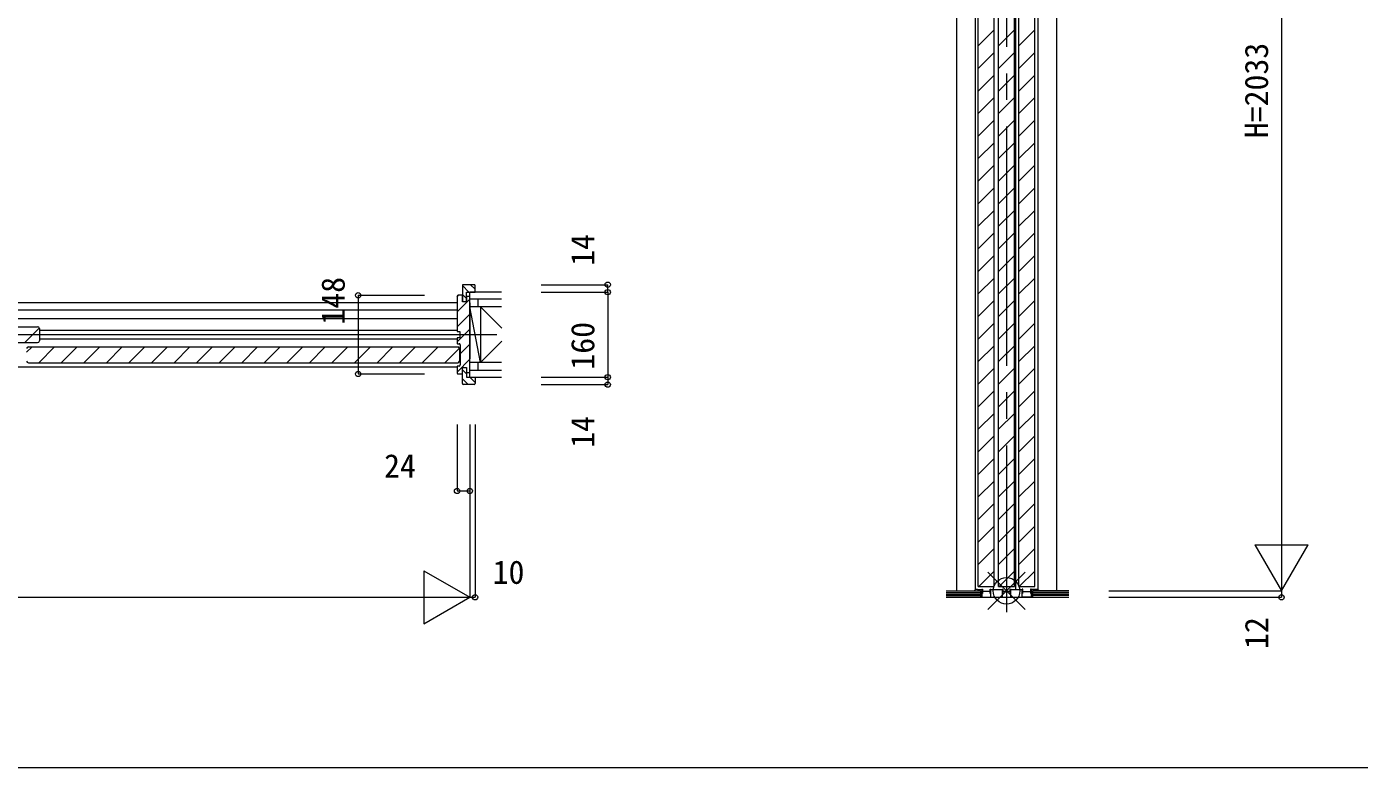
# Model space of a CAD drawing. Units: millimetres, scale not verified. Extents: x -14340 to 14341, y -10000 to 10000.
# Drawn here: x -11854 to -9348, y -10000 to -8607 of the extents above; entities that cross this region are included whole.
import ezdxf
from ezdxf.enums import TextEntityAlignment as Align

# ---------------------------------------------------------------- set-up
doc = ezdxf.new("R2010")
doc.units = ezdxf.units.MM
doc.header["$LTSCALE"] = 50
doc.linetypes.add('CHAIN2', pattern=[12, 9, -1, 1, -1])
for name, color, linetype, lineweight in [('0-0_0', 7, 'Continuous', 9), ('0-2_YKK_ZWAK', 7, 'Continuous', 9), ('0-3_YKK_11', 4, 'Continuous', 18), ('0-4_YKK_12', 4, 'Continuous', 18), ('0-5_YKK_13', 1, 'Continuous', 18), ('0-6_YKK_D', 2, 'Continuous', 18)]:
    doc.layers.add(name, color=color, linetype=linetype, lineweight=lineweight)
doc.styles.add('ＭＳ ゴシック', font='')
doc.styles.get('ＭＳ ゴシック').set_extended_font_data('MS Gothic')

msp = doc.modelspace()

# ---------------------------------------------------------------- linework, layer by layer
at = {"layer": '0-0_0'}
msp.add_line((-14340.01, -10000), (14341.01, -10000), dxfattribs=at)
at = {"layer": '0-2_YKK_ZWAK', "linetype": 'CHAIN2'}
msp.add_line((-10011.2, -7594.43), (-10011.2, -9707.95), dxfattribs=at)
at = {"layer": '0-2_YKK_ZWAK'}
for p, q in [((-10961.23, -9106), (-11020.69, -9106)), ((-11020.69, -9118.5), (-11020.69, -9106)), ((-11020.69, -9118.5), (-10961.23, -9118.5)), ((-11005.69, -9118.5), (-11005.69, -9133.5)), ((-11020.69, -9126.18), (-11020.69, -9231.18)), ((-10961.23, -9133.5), (-11020.69, -9133.5)), ((-11000.69, -9238.5), (-11020.69, -9133.5)), ((-11000.69, -9133.5), (-11000.69, -9238.5)), ((-10960.69, -9173.5), (-11000.69, -9133.5)), ((-13547.4, -9186), (-10969.84, -9186)), ((-10960.69, -9198.5), (-11000.69, -9238.5)), ((-10961.23, -9238.5), (-11020.69, -9238.5)), ((-11005.69, -9238.5), (-11005.69, -9253.5)), ((-10961.23, -9253.5), (-11020.69, -9253.5)), ((-11020.69, -9266), (-11020.69, -9253.5)), ((-11020.69, -9266), (-10961.23, -9266)), ((-10124.54, -9668), (-10060.11, -9668)), ((-10124.54, -9671), (-10060.2, -9671)), ((-10124.54, -9674), (-10060.2, -9674)), ((-10060.2, -9668), (-10060.2, -9680)), ((-10060.2, -9668), (-10060.2, -9680)), ((-9962.2, -9668), (-9962.2, -9680)), ((-9894.02, -9668), (-9962.2, -9668)), ((-9962.2, -9668), (-9962.2, -9680)), ((-9894.02, -9671), (-9962.2, -9671)), ((-9894.02, -9674), (-9962.2, -9674)), ((-10124.54, -9677), (-10060.2, -9677)), ((-10124.54, -9680), (-9894.02, -9680)), ((-9894.02, -9677), (-9962.2, -9677))]:
    msp.add_line(p, q, dxfattribs=at)
at = {"layer": '0-3_YKK_11'}
for p, q in [((-10070.2, -7674.38), (-10070.2, -9666.27)), ((-10064.2, -9660), (-10064.2, -7685)), ((-10034.2, -9660), (-10034.2, -7685)), ((-10034.2, -9660), (-10034.2, -7685)), ((-10026.2, -9660), (-10026.2, -7685)), ((-9996.2, -9660), (-9996.2, -7685)), ((-9996.2, -9660), (-9996.2, -7685)), ((-9994.2, -7674.38), (-9994.2, -9665)), ((-9988.2, -9660), (-9988.2, -7685)), ((-9958.2, -9660), (-9958.2, -7685)), ((-9952.2, -7674.38), (-9952.2, -9666.27)), ((-10064.2, -8642.8), (-10034.2, -8612.8)), ((-10026.2, -8642.8), (-9996.2, -8612.8)), ((-9988.2, -8642.8), (-9958.2, -8612.8)), ((-10064.2, -8685.22), (-10034.2, -8655.22)), ((-10026.2, -8685.22), (-9996.2, -8655.22)), ((-9988.2, -8685.22), (-9958.2, -8655.22)), ((-10064.2, -8727.65), (-10034.2, -8697.65)), ((-10026.2, -8727.65), (-9996.2, -8697.65)), ((-9988.2, -8727.65), (-9958.2, -8697.65)), ((-10064.2, -8770.08), (-10034.2, -8740.08)), ((-10026.2, -8770.08), (-9996.2, -8740.08)), ((-9988.2, -8770.08), (-9958.2, -8740.08)), ((-10064.2, -8812.5), (-10034.2, -8782.5)), ((-10026.2, -8812.5), (-9996.2, -8782.5)), ((-9988.2, -8812.5), (-9958.2, -8782.5)), ((-10064.2, -8854.93), (-10034.2, -8824.93)), ((-10026.2, -8854.93), (-9996.2, -8824.93)), ((-9988.2, -8854.93), (-9958.2, -8824.93)), ((-10064.2, -8897.35), (-10034.2, -8867.35)), ((-10026.2, -8897.35), (-9996.2, -8867.35)), ((-9988.2, -8897.35), (-9958.2, -8867.35)), ((-10064.2, -8939.78), (-10034.2, -8909.78)), ((-10026.2, -8939.78), (-9996.2, -8909.78)), ((-9988.2, -8939.78), (-9958.2, -8909.78)), ((-10064.2, -8982.21), (-10034.2, -8952.21)), ((-10026.2, -8982.21), (-9996.2, -8952.21)), ((-9988.2, -8982.21), (-9958.2, -8952.21)), ((-10064.2, -9024.63), (-10034.2, -8994.63)), ((-10026.2, -9024.63), (-9996.2, -8994.63)), ((-9988.2, -9024.63), (-9958.2, -8994.63)), ((-10064.2, -9067.06), (-10034.2, -9037.06)), ((-10026.2, -9067.06), (-9996.2, -9037.06)), ((-9988.2, -9067.06), (-9958.2, -9037.06)), ((-10064.2, -9109.49), (-10034.2, -9079.49)), ((-10026.2, -9109.49), (-9996.2, -9079.49)), ((-9988.2, -9109.49), (-9958.2, -9079.49)), ((-10064.2, -9151.91), (-10034.2, -9121.91)), ((-10026.2, -9151.91), (-9996.2, -9121.91)), ((-9988.2, -9151.91), (-9958.2, -9121.91)), ((-10064.2, -9194.34), (-10034.2, -9164.34)), ((-10026.2, -9194.34), (-9996.2, -9164.34)), ((-9988.2, -9194.34), (-9958.2, -9164.34)), ((-10064.2, -9236.77), (-10034.2, -9206.77)), ((-10026.2, -9236.77), (-9996.2, -9206.77)), ((-9988.2, -9236.77), (-9958.2, -9206.77)), ((-10064.2, -9279.19), (-10034.2, -9249.19)), ((-10026.2, -9279.19), (-9996.2, -9249.19)), ((-9988.2, -9279.19), (-9958.2, -9249.19)), ((-10064.2, -9321.62), (-10034.2, -9291.62)), ((-10026.2, -9321.62), (-9996.2, -9291.62)), ((-9988.2, -9321.62), (-9958.2, -9291.62)), ((-10064.2, -9364.04), (-10034.2, -9334.04)), ((-10026.2, -9364.04), (-9996.2, -9334.04)), ((-9988.2, -9364.04), (-9958.2, -9334.04)), ((-10064.2, -9406.47), (-10034.2, -9376.47)), ((-10026.2, -9406.47), (-9996.2, -9376.47)), ((-9988.2, -9406.47), (-9958.2, -9376.47)), ((-10064.2, -9448.9), (-10034.2, -9418.9)), ((-10026.2, -9448.9), (-9996.2, -9418.9)), ((-9988.2, -9448.9), (-9958.2, -9418.9)), ((-10064.2, -9491.32), (-10034.2, -9461.32)), ((-10026.2, -9491.32), (-9996.2, -9461.32)), ((-9988.2, -9491.32), (-9958.2, -9461.32)), ((-10064.2, -9533.75), (-10034.2, -9503.75)), ((-10026.2, -9533.75), (-9996.2, -9503.75)), ((-9988.2, -9533.75), (-9958.2, -9503.75)), ((-10064.2, -9576.18), (-10034.2, -9546.18)), ((-10026.2, -9576.18), (-9996.2, -9546.18)), ((-9988.2, -9576.18), (-9958.2, -9546.18)), ((-10064.2, -9618.6), (-10034.2, -9588.6)), ((-10026.2, -9618.6), (-9996.2, -9588.6)), ((-9988.2, -9618.6), (-9958.2, -9588.6)), ((-10063.16, -9660), (-10034.2, -9631.03)), ((-10025.16, -9660), (-9996.2, -9631.03)), ((-9987.16, -9660), (-9958.2, -9631.03)), ((-10071.7, -9667.8), (-10071.7, -9667.2)), ((-10064.2, -9660), (-10034.2, -9660)), ((-10042.2, -9669.5), (-10056.2, -9669.5)), ((-10026.2, -9660), (-9996.2, -9660)), ((-10004.2, -9669.5), (-10018.2, -9669.5)), ((-9988.2, -9660), (-9958.2, -9660)), ((-9980.2, -9669.5), (-9966.2, -9669.5)), ((-9950.7, -9667.8), (-9950.7, -9667.2))]:
    msp.add_line(p, q, dxfattribs=at)
for points in [[(-10100.2, -7625), (-10105.2, -7625), (-10105.2, -9668)], [(-9922.2, -7625), (-9917.2, -7625), (-9917.2, -9668)], [(-10065.7, -9665.2), (-10057.5, -9665.2), (-10057.5, -9680), (-10040.9, -9680), (-10040.9, -9665.2), (-10019.5, -9665.2)], [(-10057.65, -9665), (-10056.2, -9665), (-10056.2, -9673)], [(-10042.2, -9673), (-10042.2, -9665), (-10040.74, -9665)], [(-10019.65, -9665), (-10018.2, -9665), (-10018.2, -9673)], [(-10019.5, -9665.2), (-10019.5, -9680), (-10002.9, -9680), (-10002.9, -9665.2), (-9981.5, -9665.2)], [(-10004.2, -9673), (-10004.2, -9665), (-10002.74, -9665)], [(-9980.2, -9673), (-9980.2, -9665), (-9981.65, -9665)], [(-9956.7, -9665.2), (-9964.9, -9665.2), (-9964.9, -9680), (-9981.5, -9680), (-9981.5, -9665.2)], [(-9964.74, -9665), (-9966.2, -9665), (-9966.2, -9673)]]:
    msp.add_lwpolyline(points, dxfattribs=at)
for centre, start, end in [((-10065.7, -9675.2), 90, 126.86989), ((-9956.7, -9675.2), 53.13011, 90)]:
    msp.add_arc(centre, 10, start, end, dxfattribs=at)
at = {"layer": '0-4_YKK_12'}
for p, q in [((-11034.69, -9094), (-11034.69, -9124)), ((-11034.65, -9093.6), (-11022.25, -9106)), ((-11012.69, -9092), (-11032.69, -9092)), ((-11019.28, -9092), (-11010.69, -9100.59)), ((-11044.69, -9114.89), (-11041.8, -9112)), ((-11044.69, -9143.17), (-11020.69, -9119.17)), ((-11034.69, -9110.53), (-11027.19, -9118.03)), ((-13429.69, -9125.5), (-11044.69, -9125.5)), ((-12620.19, -9139.5), (-11044.69, -9139.5)), ((-11044.69, -9171.46), (-11020.69, -9147.46)), ((-12640.89, -9171), (-11833.49, -9171)), ((-11044.69, -9156.5), (-12620.19, -9156.5)), ((-11857.86, -9201), (-11830.3, -9173.44)), ((-11830.19, -9174.3), (-11830.19, -9197.7)), ((-11830.19, -9177.5), (-11044.69, -9177.5)), ((-11044.69, -9194.5), (-11830.19, -9194.5)), ((-11044.69, -9199.74), (-11020.69, -9175.74)), ((-12640.89, -9201), (-11833.49, -9201)), ((-11854.19, -9219.23), (-11843.96, -9209)), ((-11850.89, -9209), (-11043.49, -9209)), ((-11831.54, -9239), (-11801.54, -9209)), ((-11789.11, -9239), (-11759.11, -9209)), ((-11746.68, -9239), (-11716.68, -9209)), ((-11704.26, -9239), (-11674.26, -9209)), ((-11661.83, -9239), (-11631.83, -9209)), ((-11619.41, -9239), (-11589.41, -9209)), ((-11576.98, -9239), (-11546.98, -9209)), ((-11534.55, -9239), (-11504.55, -9209)), ((-11492.13, -9239), (-11462.13, -9209)), ((-11449.7, -9239), (-11419.7, -9209)), ((-11407.27, -9239), (-11377.27, -9209)), ((-11364.85, -9239), (-11334.85, -9209)), ((-11322.42, -9239), (-11292.42, -9209)), ((-11279.99, -9239), (-11249.99, -9209)), ((-11237.57, -9239), (-11207.57, -9209)), ((-11195.14, -9239), (-11165.14, -9209)), ((-11152.72, -9239), (-11122.72, -9209)), ((-11110.29, -9239), (-11080.29, -9209)), ((-11067.86, -9239), (-11040.3, -9211.44)), ((-11043.69, -9203), (-11040.69, -9203)), ((-11040.19, -9212.3), (-11040.19, -9235.7)), ((-11038.69, -9222.03), (-11020.69, -9204.03)), ((-11038.69, -9205), (-11038.69, -9243)), ((-13429.69, -9246.5), (-11044.69, -9246.5)), ((-11850.89, -9239), (-11043.49, -9239)), ((-11044.69, -9256.31), (-11020.69, -9232.31)), ((-11044.69, -9246), (-11044.69, -9258)), ((-11040.69, -9245), (-11043.69, -9245)), ((-11034.69, -9278), (-11034.69, -9248)), ((-11027.33, -9248), (-11027.19, -9248.14)), ((-11034.69, -9251.96), (-11027.19, -9259.46)), ((-11034.69, -9268.93), (-11023.62, -9280)), ((-11020.65, -9266), (-11010.69, -9275.96)), ((-11012.69, -9280), (-11032.69, -9280))]:
    msp.add_line(p, q, dxfattribs=at)
for points in [[(-11027.19, -9124), (-11027.19, -9106), (-11010.69, -9106), (-11010.69, -9094)], [(-11044.69, -9114), (-11044.69, -9179.5), (-11044.19, -9180), (-11039.69, -9180), (-11039.69, -9181), (-11039.69, -9191), (-11039.69, -9192), (-11044.19, -9192), (-11044.69, -9192.5), (-11044.69, -9202)], [(-11020.69, -9257.5), (-11020.69, -9114.5), (-11025.99, -9114.5), (-11026.99, -9115.5), (-11026.99, -9124), (-11034.69, -9124), (-11034.69, -9119), (-11034.69, -9112), (-11042.69, -9112)], [(-11042.69, -9260), (-11034.69, -9260), (-11034.69, -9253), (-11034.69, -9248), (-11026.99, -9248), (-11026.99, -9256.5), (-11025.99, -9257.5), (-11020.69, -9257.5)], [(-11027.19, -9248), (-11027.19, -9266), (-11010.69, -9266), (-11010.69, -9278)]]:
    msp.add_lwpolyline(points, dxfattribs=at)
for centre, radius, start, end in [((-11032.69, -9094), 2, 89.99998, 180.00002), ((-11012.69, -9094), 2, 0, 89.99998), ((-11042.69, -9114), 2, 90.00001, 179.99999), ((-11833.49, -9174.3), 3.3, 0, 90), ((-11833.49, -9197.7), 3.3, 270, 0), ((-11850.89, -9212.3), 3.3, 90, 180), ((-11043.69, -9202), 1, 180.00001, 269.99999), ((-11043.49, -9212.3), 3.3, 0, 90), ((-11040.69, -9205), 2, 0.00001, 89.99999), ((-11850.89, -9235.7), 3.3, 180, 270), ((-11043.69, -9246), 1, 90.00001, 179.99999), ((-11043.49, -9235.7), 3.3, 270, 0), ((-11040.69, -9243), 2, 270.00001, 359.99999), ((-11042.69, -9258), 2, 180.00001, 269.99999), ((-11032.69, -9278), 2, 180.00002, 270), ((-11012.69, -9278), 2, 270, 0)]:
    msp.add_arc(centre, radius, start, end, dxfattribs=at)
at = {"layer": '0-5_YKK_13'}
for p, q in [((-10046.55, -9703.36), (-9975.84, -9632.64)), ((-10046.55, -9632.64), (-9975.84, -9703.36)), ((-10046.55, -9703.36), (-9975.84, -9632.64)), ((-10046.55, -9632.64), (-9975.84, -9703.36))]:
    msp.add_line(p, q, dxfattribs=at)
msp.add_circle((-10011.2, -9668), 25, dxfattribs=at)
msp.add_circle((-10011.2, -9668), 25, dxfattribs=at)
at = {"layer": '0-6_YKK_D'}
for p, q in [((-9494.02, -7635), (-9494.02, -9668)), ((-10886.23, -9092), (-10761.23, -9092)), ((-10761.23, -9106), (-10761.23, -9092)), ((-11230.69, -9112), (-11105.69, -9112)), ((-11230.69, -9112), (-11230.69, -9260)), ((-10886.23, -9106), (-10761.23, -9106)), ((-10761.23, -9106), (-10761.23, -9266)), ((-11230.69, -9260), (-11105.69, -9260)), ((-10886.23, -9266), (-10761.23, -9266)), ((-10761.23, -9266), (-10761.23, -9280)), ((-10886.23, -9280), (-10761.23, -9280)), ((-11020.69, -9355), (-11020.69, -9680)), ((-11010.69, -9355), (-11010.69, -9680)), ((-9544.02, -9581.4), (-9444.02, -9581.4)), ((-9544.02, -9581.4), (-9494.02, -9668)), ((-9494.02, -9668), (-9444.02, -9581.4)), ((-11107.29, -9630), (-11107.29, -9730)), ((-11107.29, -9630), (-11020.69, -9680)), ((-9819.02, -9668), (-9494.02, -9668)), ((-9494.02, -9668), (-9494.02, -9680)), ((-13453.69, -9680), (-11020.69, -9680)), ((-11107.29, -9730), (-11020.69, -9680)), ((-11020.69, -9680), (-11010.69, -9680)), ((-9819.02, -9680), (-9494.02, -9680))]:
    msp.add_line(p, q, dxfattribs=at)
msp.add_lwpolyline([(-11044.69, -9355), (-11044.69, -9480), (-11020.69, -9480)], dxfattribs=at)
for centre in [(-10761.23, -9092), (-11230.69, -9112), (-10761.23, -9106), (-11230.69, -9260), (-10761.23, -9266), (-10761.23, -9280), (-11044.69, -9480), (-11020.69, -9480), (-11010.69, -9680), (-9494.02, -9680)]:
    msp.add_circle(centre, 5, dxfattribs=at)

# ---------------------------------------------------------------- texts
at = {"layer": '0-6_YKK_D', "style": 'ＭＳ ゴシック'}
for s, p in [('H=2033', (-9506.02, -8816.5)), ('14', (-10773.23, -9056.6)), ('148', (-11242.69, -9167.16)), ('160', (-10773.23, -9251.81)), ('14', (-10773.23, -9399)), ('12', (-9505.84, -9777.3))]:
    msp.add_text(s, height=43.99, rotation=90, dxfattribs=at).set_placement(p, align=Align.BOTTOM_LEFT)
for s, p in [('24', (-11181.98, -9468)), ('10', (-10977.79, -9668))]:
    msp.add_text(s, height=43.99, dxfattribs=at).set_placement(p, align=Align.BOTTOM_LEFT)

doc.saveas('drawing.dxf')
